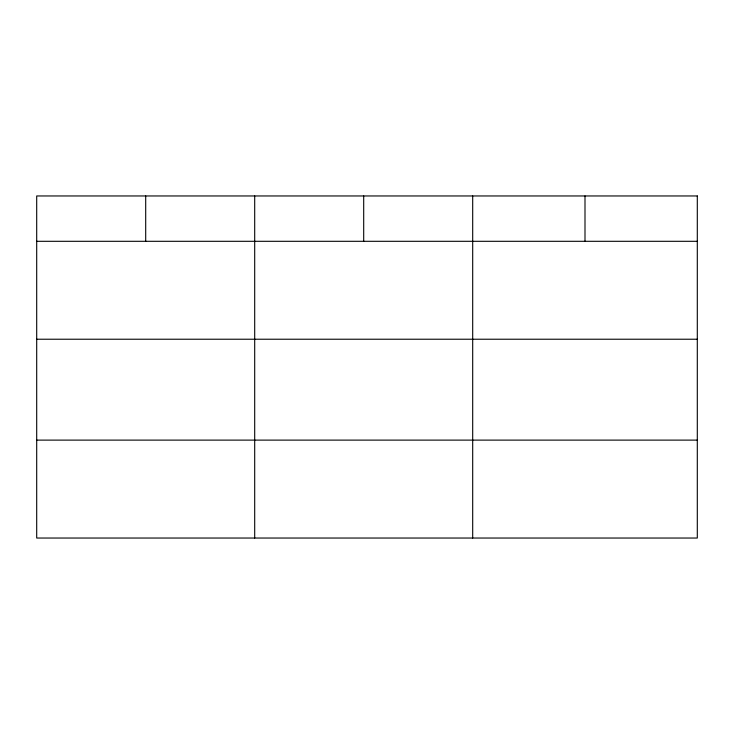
<?xml version="1.0" encoding="UTF-8"?>
<svg xmlns="http://www.w3.org/2000/svg" width="734" height="734" viewBox="0 0 734 734"><rect width="100%" height="100%" fill="white"/><g stroke="black" fill="none" stroke-linecap="round" stroke-linejoin="round"><path stroke-width="1.1" d="M36.7 241.303L697.3 241.303M36.7 339.227L697.3 339.227M36.7 440.116L697.3 440.116M584.998 195.96L584.998 241.303M472.696 195.96L472.696 538.04M363.697 195.96L363.697 241.303M254.698 195.96L254.698 538.04M145.699 195.96L145.699 241.303M697.3 195.96L36.7 195.96L36.7 538.04L697.3 538.04L697.3 195.96"/></g></svg>
